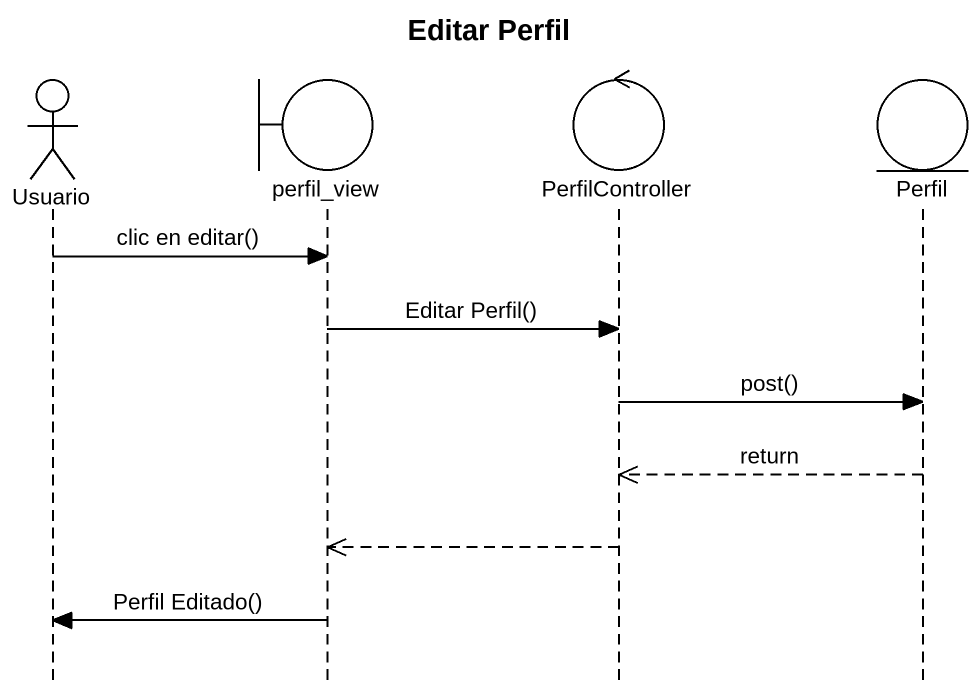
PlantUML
@startuml
title Editar Perfil
hide footbox
actor Usuario
boundary perfil_view
control PerfilController
entity Perfil

Usuario -> perfil_view : clic en editar()
perfil_view -> PerfilController : Editar Perfil()
PerfilController -> Perfil : post()
Perfil -->> PerfilController : return
PerfilController -->> perfil_view
perfil_view -> Usuario : Perfil Editado()
@enduml
